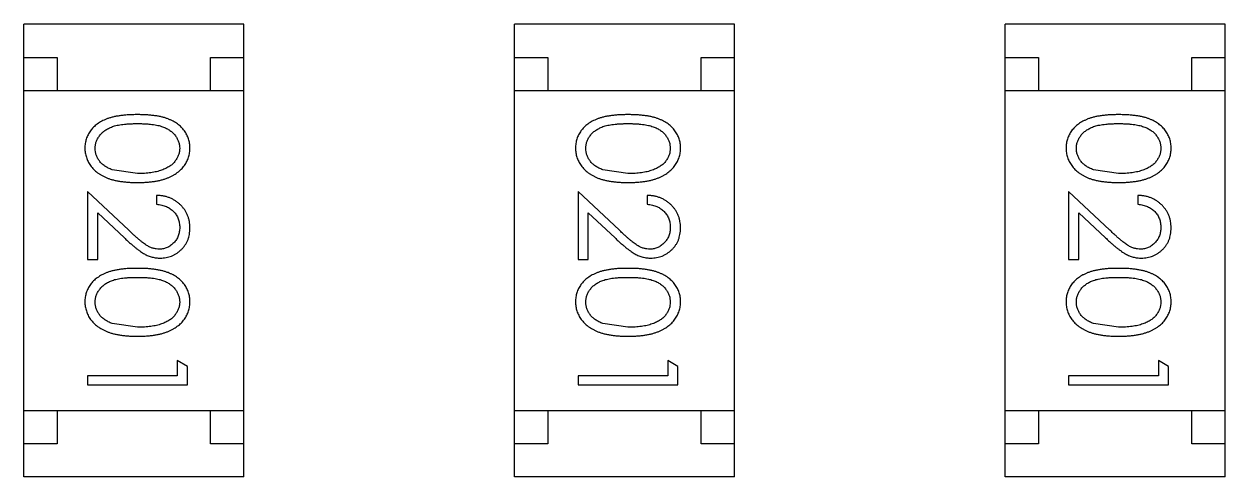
# Model space of a CAD drawing. Header units: millimetres. Extents: x -67 to 102, y -58 to 29.
# Drawn here: x 65.306 to 67.11, y -5.267 to -4.587 of the extents above; entities that cross this region are included whole.
import ezdxf

# ---------------------------------------------------------------- set-up
doc = ezdxf.new("R2010")
doc.units = ezdxf.units.MM
doc.header["$LTSCALE"] = 1.21
doc.header["$MEASUREMENT"] = 0
doc.layers.get('0').update_dxf_attribs({"linetype": 'CONTINUOUS'})

msp = doc.modelspace()

# ---------------------------------------------------------------- linework, layer by layer
at = {"color": 7, "linetype": 'Continuous'}
for p, q in [((65.3063, -5.2668), (65.3063, -4.5868)), ((65.6363, -4.5868), (65.3063, -4.5868)), ((65.6363, -5.2668), (65.6363, -4.5868)), ((66.043, -5.2668), (66.043, -4.5868)), ((66.373, -4.5868), (66.043, -4.5868)), ((66.373, -5.2668), (66.373, -4.5868)), ((66.7796, -5.2668), (66.7796, -4.5868)), ((67.1096, -4.5868), (66.7796, -4.5868)), ((67.1096, -5.2668), (67.1096, -4.5868)), ((65.3063, -4.6368), (65.3563, -4.6368)), ((65.3563, -4.6368), (65.3563, -4.6868)), ((65.5863, -4.6868), (65.5863, -4.6368)), ((65.5863, -4.6368), (65.6363, -4.6368)), ((66.043, -4.6368), (66.093, -4.6368)), ((66.093, -4.6368), (66.093, -4.6868)), ((66.323, -4.6868), (66.323, -4.6368)), ((66.323, -4.6368), (66.373, -4.6368)), ((66.7796, -4.6368), (66.8296, -4.6368)), ((66.8296, -4.6368), (66.8296, -4.6868)), ((67.0596, -4.6868), (67.0596, -4.6368)), ((67.0596, -4.6368), (67.1096, -4.6368)), ((65.3063, -4.6868), (65.6363, -4.6868)), ((66.043, -4.6868), (66.373, -4.6868)), ((66.7796, -4.6868), (67.1096, -4.6868)), ((65.4766, -4.8113), (65.4389, -4.8056)), ((66.2132, -4.8113), (66.1755, -4.8056)), ((66.9498, -4.8113), (66.9121, -4.8056)), ((65.4016, -4.8382), (65.4016, -4.9401)), ((65.4637, -4.8964), (65.4016, -4.8382)), ((65.5055, -4.844), (65.5055, -4.8574)), ((66.1382, -4.8382), (66.1382, -4.9401)), ((66.2003, -4.8964), (66.1382, -4.8382)), ((66.2421, -4.844), (66.2421, -4.8574)), ((66.8748, -4.8382), (66.8748, -4.9401)), ((66.9369, -4.8964), (66.8748, -4.8382)), ((66.9787, -4.844), (66.9787, -4.8574)), ((65.417, -4.9401), (65.417, -4.8703)), ((65.417, -4.8703), (65.4571, -4.9079)), ((66.1536, -4.9401), (66.1536, -4.8703)), ((66.1536, -4.8703), (66.1937, -4.9079)), ((66.8902, -4.9401), (66.8902, -4.8703)), ((66.8902, -4.8703), (66.9303, -4.9079)), ((65.4016, -4.9401), (65.417, -4.9401)), ((66.1382, -4.9401), (66.1536, -4.9401)), ((66.8748, -4.9401), (66.8902, -4.9401)), ((65.4766, -5.0421), (65.4389, -5.0364)), ((66.2132, -5.0421), (66.1755, -5.0364)), ((66.9498, -5.0421), (66.9121, -5.0364)), ((65.5362, -5.0921), (65.5362, -5.1151)), ((65.5516, -5.1009), (65.5362, -5.0921)), ((65.5516, -5.1286), (65.5516, -5.1009)), ((66.2728, -5.0921), (66.2728, -5.1151)), ((66.2882, -5.1009), (66.2728, -5.0921)), ((66.2882, -5.1286), (66.2882, -5.1009)), ((67.0095, -5.0921), (67.0095, -5.1151)), ((67.0248, -5.1009), (67.0095, -5.0921)), ((67.0248, -5.1286), (67.0248, -5.1009)), ((65.4016, -5.1151), (65.4016, -5.1286)), ((65.5362, -5.1151), (65.4016, -5.1151)), ((66.1382, -5.1151), (66.1382, -5.1286)), ((66.2728, -5.1151), (66.1382, -5.1151)), ((66.8748, -5.1151), (66.8748, -5.1286)), ((67.0095, -5.1151), (66.8748, -5.1151)), ((65.4016, -5.1286), (65.5516, -5.1286)), ((66.1382, -5.1286), (66.2882, -5.1286)), ((66.8748, -5.1286), (67.0248, -5.1286)), ((65.3063, -5.1668), (65.6363, -5.1668)), ((65.3563, -5.1668), (65.3563, -5.2168)), ((65.5863, -5.2168), (65.5863, -5.1668)), ((66.043, -5.1668), (66.373, -5.1668)), ((66.093, -5.1668), (66.093, -5.2168)), ((66.323, -5.2168), (66.323, -5.1668)), ((66.7796, -5.1668), (67.1096, -5.1668)), ((66.8296, -5.1668), (66.8296, -5.2168)), ((67.0596, -5.2168), (67.0596, -5.1668)), ((65.3563, -5.2168), (65.3063, -5.2168)), ((65.6363, -5.2168), (65.5863, -5.2168)), ((66.093, -5.2168), (66.043, -5.2168)), ((66.373, -5.2168), (66.323, -5.2168)), ((66.8296, -5.2168), (66.7796, -5.2168)), ((67.1096, -5.2168), (67.0596, -5.2168)), ((65.6363, -5.2668), (65.3063, -5.2668)), ((66.373, -5.2668), (66.043, -5.2668)), ((67.1096, -5.2668), (66.7796, -5.2668))]:
    msp.add_line(p, q, dxfattribs=at)
for points, knots in [([(65.4766, -4.7228), (65.4742, -4.7228), (65.4695, -4.7229), (65.4628, -4.7232), (65.4564, -4.7237), (65.4505, -4.7244), (65.4449, -4.7253), (65.4398, -4.7263), (65.4351, -4.7277), (65.4307, -4.7292), (65.4267, -4.7309), (65.423, -4.7327), (65.4196, -4.7348), (65.4164, -4.7369), (65.4134, -4.7392), (65.4106, -4.7417), (65.4082, -4.7444), (65.406, -4.7472), (65.4041, -4.7501), (65.4024, -4.7531), (65.4009, -4.7562), (65.3998, -4.7594), (65.3989, -4.7627), (65.3983, -4.766), (65.3978, -4.7695), (65.3978, -4.7718), (65.3978, -4.773)], [0, 0, 0, 0, 0.068113, 0.132564, 0.193427, 0.250218, 0.303569, 0.353576, 0.400235, 0.443586, 0.484619, 0.524292, 0.56238, 0.599049, 0.63494, 0.669782, 0.704009, 0.737842, 0.771098, 0.803896, 0.836415, 0.868639, 0.900715, 0.933378, 0.966213, 1, 1, 1, 1]), ([(65.5555, -4.773), (65.5555, -4.7718), (65.5554, -4.7695), (65.555, -4.766), (65.5544, -4.7626), (65.5534, -4.7594), (65.5523, -4.7561), (65.5508, -4.753), (65.5491, -4.75), (65.5471, -4.747), (65.5449, -4.7442), (65.5425, -4.7416), (65.5397, -4.7391), (65.5368, -4.7368), (65.5336, -4.7346), (65.5301, -4.7326), (65.5264, -4.7308), (65.5225, -4.7291), (65.5182, -4.7276), (65.5135, -4.7263), (65.5083, -4.7252), (65.5028, -4.7244), (65.4968, -4.7237), (65.4904, -4.7232), (65.4836, -4.7229), (65.479, -4.7228), (65.4766, -4.7228)], [0, 0, 0, 0, 0.033742, 0.066533, 0.099153, 0.13154, 0.164087, 0.196563, 0.229707, 0.263315, 0.297504, 0.331686, 0.366482, 0.4021, 0.438958, 0.476748, 0.515985, 0.556589, 0.599519, 0.645765, 0.695487, 0.748721, 0.805687, 0.866754, 0.931405, 1, 1, 1, 1]), ([(66.2132, -4.7228), (66.2108, -4.7228), (66.2061, -4.7229), (66.1994, -4.7232), (66.193, -4.7237), (66.1871, -4.7244), (66.1816, -4.7253), (66.1764, -4.7263), (66.1717, -4.7277), (66.1673, -4.7292), (66.1633, -4.7309), (66.1596, -4.7327), (66.1562, -4.7348), (66.153, -4.7369), (66.15, -4.7392), (66.1473, -4.7417), (66.1448, -4.7444), (66.1426, -4.7472), (66.1407, -4.7501), (66.139, -4.7531), (66.1376, -4.7562), (66.1364, -4.7594), (66.1355, -4.7627), (66.1349, -4.766), (66.1344, -4.7695), (66.1344, -4.7718), (66.1344, -4.773)], [0, 0, 0, 0, 0.068113, 0.132564, 0.193427, 0.250218, 0.303569, 0.353576, 0.400235, 0.443586, 0.484619, 0.524292, 0.56238, 0.599049, 0.63494, 0.669782, 0.704009, 0.737842, 0.771098, 0.803896, 0.836415, 0.868639, 0.900715, 0.933378, 0.966213, 1, 1, 1, 1]), ([(66.2921, -4.773), (66.2921, -4.7718), (66.292, -4.7695), (66.2916, -4.766), (66.291, -4.7626), (66.29, -4.7594), (66.2889, -4.7561), (66.2874, -4.753), (66.2857, -4.75), (66.2837, -4.747), (66.2815, -4.7442), (66.2791, -4.7416), (66.2763, -4.7391), (66.2734, -4.7368), (66.2702, -4.7346), (66.2667, -4.7326), (66.263, -4.7308), (66.2591, -4.7291), (66.2548, -4.7276), (66.2501, -4.7263), (66.2449, -4.7252), (66.2394, -4.7244), (66.2334, -4.7237), (66.2271, -4.7232), (66.2202, -4.7229), (66.2156, -4.7228), (66.2132, -4.7228)], [0, 0, 0, 0, 0.033742, 0.066533, 0.099153, 0.13154, 0.164087, 0.196563, 0.229707, 0.263315, 0.297504, 0.331686, 0.366482, 0.4021, 0.438958, 0.476748, 0.515985, 0.556589, 0.599519, 0.645765, 0.695487, 0.748721, 0.805687, 0.866754, 0.931405, 1, 1, 1, 1]), ([(66.9498, -4.7228), (66.9474, -4.7228), (66.9428, -4.7229), (66.936, -4.7232), (66.9296, -4.7237), (66.9237, -4.7244), (66.9182, -4.7253), (66.913, -4.7263), (66.9083, -4.7277), (66.9039, -4.7292), (66.9, -4.7309), (66.8962, -4.7327), (66.8928, -4.7348), (66.8896, -4.7369), (66.8866, -4.7392), (66.8839, -4.7417), (66.8814, -4.7444), (66.8792, -4.7472), (66.8773, -4.7501), (66.8756, -4.7531), (66.8742, -4.7562), (66.873, -4.7594), (66.8721, -4.7627), (66.8715, -4.766), (66.871, -4.7695), (66.871, -4.7718), (66.871, -4.773)], [0, 0, 0, 0, 0.068113, 0.132564, 0.193427, 0.250218, 0.303569, 0.353576, 0.400235, 0.443586, 0.484619, 0.524292, 0.56238, 0.599049, 0.63494, 0.669782, 0.704009, 0.737842, 0.771098, 0.803896, 0.836415, 0.868639, 0.900715, 0.933378, 0.966213, 1, 1, 1, 1]), ([(67.0287, -4.773), (67.0287, -4.7718), (67.0286, -4.7695), (67.0282, -4.766), (67.0276, -4.7626), (67.0266, -4.7594), (67.0255, -4.7561), (67.024, -4.753), (67.0223, -4.75), (67.0203, -4.747), (67.0181, -4.7442), (67.0157, -4.7416), (67.0129, -4.7391), (67.01, -4.7368), (67.0068, -4.7346), (67.0033, -4.7326), (66.9996, -4.7308), (66.9957, -4.7291), (66.9914, -4.7276), (66.9867, -4.7263), (66.9815, -4.7252), (66.976, -4.7244), (66.97, -4.7237), (66.9637, -4.7232), (66.9568, -4.7229), (66.9522, -4.7228), (66.9498, -4.7228)], [0, 0, 0, 0, 0.033742, 0.066533, 0.099153, 0.13154, 0.164087, 0.196563, 0.229707, 0.263315, 0.297504, 0.331686, 0.366482, 0.4021, 0.438958, 0.476748, 0.515985, 0.556589, 0.599519, 0.645765, 0.695487, 0.748721, 0.805687, 0.866754, 0.931405, 1, 1, 1, 1]), ([(65.4132, -4.7734), (65.4133, -4.7718), (65.4134, -4.7685), (65.4147, -4.7636), (65.4168, -4.7589), (65.4192, -4.7551), (65.4215, -4.7522), (65.4234, -4.7502), (65.4255, -4.7483), (65.4279, -4.7465), (65.4304, -4.7449), (65.4331, -4.7434), (65.436, -4.7421), (65.4391, -4.7408), (65.4425, -4.7397), (65.4463, -4.7388), (65.4504, -4.7381), (65.4549, -4.7374), (65.4598, -4.7369), (65.4651, -4.7366), (65.4707, -4.7363), (65.4746, -4.7363), (65.4766, -4.7363)], [0, 0, 0, 0, 0.060034, 0.120278, 0.182348, 0.247919, 0.281641, 0.315701, 0.350322, 0.385703, 0.421819, 0.459196, 0.497866, 0.538301, 0.58121, 0.628183, 0.679403, 0.734699, 0.794074, 0.858416, 0.927049, 1, 1, 1, 1]), ([(65.4766, -4.7363), (65.4786, -4.7363), (65.4826, -4.7363), (65.4882, -4.7366), (65.4935, -4.7369), (65.4984, -4.7374), (65.5029, -4.738), (65.5071, -4.7389), (65.5108, -4.7398), (65.5142, -4.7409), (65.5173, -4.7421), (65.5202, -4.7435), (65.5229, -4.745), (65.5255, -4.7466), (65.5278, -4.7483), (65.5299, -4.7502), (65.5319, -4.7522), (65.5341, -4.7551), (65.5365, -4.7588), (65.5386, -4.7635), (65.5398, -4.7685), (65.54, -4.7718), (65.5401, -4.7734)], [0, 0, 0, 0, 0.073302, 0.142286, 0.206253, 0.266017, 0.321612, 0.372532, 0.419497, 0.462398, 0.502825, 0.541489, 0.579034, 0.615143, 0.650298, 0.684912, 0.718701, 0.752189, 0.817245, 0.879117, 0.939613, 1, 1, 1, 1]), ([(66.1498, -4.7734), (66.1499, -4.7718), (66.15, -4.7685), (66.1513, -4.7636), (66.1534, -4.7589), (66.1558, -4.7551), (66.1581, -4.7522), (66.16, -4.7502), (66.1621, -4.7483), (66.1645, -4.7465), (66.167, -4.7449), (66.1697, -4.7434), (66.1726, -4.7421), (66.1757, -4.7408), (66.1791, -4.7397), (66.1829, -4.7388), (66.187, -4.7381), (66.1915, -4.7374), (66.1964, -4.7369), (66.2017, -4.7366), (66.2073, -4.7363), (66.2112, -4.7363), (66.2132, -4.7363)], [0, 0, 0, 0, 0.060034, 0.120278, 0.182348, 0.247919, 0.281641, 0.315701, 0.350322, 0.385703, 0.421819, 0.459196, 0.497866, 0.538301, 0.58121, 0.628183, 0.679403, 0.734699, 0.794074, 0.858416, 0.927049, 1, 1, 1, 1]), ([(66.2132, -4.7363), (66.2152, -4.7363), (66.2192, -4.7363), (66.2248, -4.7366), (66.2301, -4.7369), (66.235, -4.7374), (66.2395, -4.738), (66.2437, -4.7389), (66.2474, -4.7398), (66.2508, -4.7409), (66.2539, -4.7421), (66.2569, -4.7435), (66.2596, -4.745), (66.2621, -4.7466), (66.2644, -4.7483), (66.2665, -4.7502), (66.2685, -4.7522), (66.2707, -4.7551), (66.2731, -4.7588), (66.2752, -4.7635), (66.2764, -4.7685), (66.2766, -4.7718), (66.2767, -4.7734)], [0, 0, 0, 0, 0.073302, 0.142286, 0.206253, 0.266017, 0.321612, 0.372532, 0.419497, 0.462398, 0.502825, 0.541489, 0.579034, 0.615143, 0.650298, 0.684912, 0.718701, 0.752189, 0.817245, 0.879117, 0.939613, 1, 1, 1, 1]), ([(66.8864, -4.7734), (66.8865, -4.7718), (66.8866, -4.7685), (66.8879, -4.7636), (66.89, -4.7589), (66.8924, -4.7551), (66.8947, -4.7522), (66.8966, -4.7502), (66.8988, -4.7483), (66.9011, -4.7465), (66.9036, -4.7449), (66.9063, -4.7434), (66.9092, -4.7421), (66.9123, -4.7408), (66.9157, -4.7397), (66.9195, -4.7388), (66.9236, -4.7381), (66.9281, -4.7374), (66.933, -4.7369), (66.9383, -4.7366), (66.9439, -4.7363), (66.9478, -4.7363), (66.9498, -4.7363)], [0, 0, 0, 0, 0.060034, 0.120278, 0.182348, 0.247919, 0.281641, 0.315701, 0.350322, 0.385703, 0.421819, 0.459196, 0.497866, 0.538301, 0.58121, 0.628183, 0.679403, 0.734699, 0.794074, 0.858416, 0.927049, 1, 1, 1, 1]), ([(66.9498, -4.7363), (66.9518, -4.7363), (66.9558, -4.7363), (66.9614, -4.7366), (66.9667, -4.7369), (66.9716, -4.7374), (66.9761, -4.738), (66.9803, -4.7389), (66.984, -4.7398), (66.9874, -4.7409), (66.9905, -4.7421), (66.9935, -4.7435), (66.9962, -4.745), (66.9987, -4.7466), (67.001, -4.7483), (67.0031, -4.7502), (67.0051, -4.7522), (67.0073, -4.7551), (67.0097, -4.7588), (67.0118, -4.7635), (67.013, -4.7685), (67.0132, -4.7718), (67.0133, -4.7734)], [0, 0, 0, 0, 0.073302, 0.142286, 0.206253, 0.266017, 0.321612, 0.372532, 0.419497, 0.462398, 0.502825, 0.541489, 0.579034, 0.615143, 0.650298, 0.684912, 0.718701, 0.752189, 0.817245, 0.879117, 0.939613, 1, 1, 1, 1]), ([(65.3978, -4.773), (65.3978, -4.7742), (65.3978, -4.7765), (65.3983, -4.7801), (65.3989, -4.7835), (65.3999, -4.7868), (65.4011, -4.7901), (65.4025, -4.7933), (65.4043, -4.7964), (65.4063, -4.7994), (65.4085, -4.8023), (65.411, -4.805), (65.4138, -4.8076), (65.4169, -4.81), (65.4202, -4.8123), (65.4237, -4.8144), (65.4275, -4.8163), (65.4316, -4.8181), (65.436, -4.8197), (65.4407, -4.821), (65.4458, -4.8222), (65.4513, -4.8231), (65.4571, -4.8238), (65.4633, -4.8244), (65.4698, -4.8247), (65.4743, -4.8247), (65.4766, -4.8248)], [0, 0, 0, 0, 0.033824, 0.067298, 0.10028, 0.133019, 0.165736, 0.198792, 0.232372, 0.266409, 0.301016, 0.336196, 0.371972, 0.408574, 0.446394, 0.485225, 0.525372, 0.567224, 0.611081, 0.65775, 0.70702, 0.759235, 0.814484, 0.873227, 0.934937, 1, 1, 1, 1]), ([(65.4389, -4.8056), (65.4379, -4.8052), (65.4358, -4.8045), (65.4329, -4.8031), (65.4302, -4.8017), (65.4276, -4.8001), (65.4253, -4.7983), (65.4232, -4.7965), (65.4213, -4.7945), (65.419, -4.7917), (65.4167, -4.788), (65.4147, -4.7833), (65.4134, -4.7784), (65.4132, -4.7751), (65.4132, -4.7734)], [0, 0, 0, 0, 0.075949, 0.148549, 0.218996, 0.286119, 0.351826, 0.416074, 0.478265, 0.540325, 0.660405, 0.774606, 0.887187, 1, 1, 1, 1]), ([(65.4766, -4.8248), (65.4789, -4.8247), (65.4834, -4.8247), (65.4899, -4.8244), (65.4961, -4.8238), (65.502, -4.8231), (65.5075, -4.8221), (65.5126, -4.821), (65.5173, -4.8196), (65.5218, -4.818), (65.5258, -4.8162), (65.5297, -4.8142), (65.5332, -4.8121), (65.5365, -4.8099), (65.5396, -4.8075), (65.5423, -4.8049), (65.5449, -4.8022), (65.5471, -4.7993), (65.5491, -4.7963), (65.5508, -4.7932), (65.5522, -4.7901), (65.5534, -4.7868), (65.5544, -4.7835), (65.555, -4.7801), (65.5554, -4.7765), (65.5555, -4.7742), (65.5555, -4.773)], [0, 0, 0, 0, 0.065278, 0.127205, 0.186168, 0.241675, 0.294115, 0.343609, 0.390387, 0.434463, 0.476646, 0.517002, 0.555936, 0.593716, 0.630057, 0.665601, 0.700745, 0.734917, 0.768681, 0.802087, 0.834849, 0.867433, 0.900138, 0.932806, 0.966212, 1, 1, 1, 1]), ([(65.5401, -4.7734), (65.54, -4.7751), (65.5398, -4.7784), (65.5386, -4.7832), (65.5364, -4.7879), (65.5341, -4.7916), (65.5318, -4.7945), (65.5298, -4.7965), (65.5276, -4.7985), (65.5251, -4.8003), (65.5224, -4.802), (65.5195, -4.8035), (65.5163, -4.805), (65.5129, -4.8063), (65.5092, -4.8075), (65.5053, -4.8085), (65.5011, -4.8093), (65.4967, -4.8101), (65.492, -4.8106), (65.4871, -4.811), (65.482, -4.8112), (65.4784, -4.8113), (65.4766, -4.8113)], [0, 0, 0, 0, 0.059689, 0.119507, 0.181075, 0.246162, 0.279894, 0.314468, 0.350403, 0.387474, 0.426147, 0.466624, 0.508745, 0.553328, 0.600058, 0.649177, 0.700552, 0.754894, 0.811825, 0.871514, 0.934319, 1, 1, 1, 1]), ([(66.1344, -4.773), (66.1344, -4.7742), (66.1344, -4.7765), (66.1349, -4.7801), (66.1355, -4.7835), (66.1365, -4.7868), (66.1377, -4.7901), (66.1391, -4.7933), (66.1409, -4.7964), (66.1429, -4.7994), (66.1451, -4.8023), (66.1477, -4.805), (66.1504, -4.8076), (66.1535, -4.81), (66.1568, -4.8123), (66.1603, -4.8144), (66.1641, -4.8163), (66.1682, -4.8181), (66.1726, -4.8197), (66.1773, -4.821), (66.1824, -4.8222), (66.1879, -4.8231), (66.1937, -4.8238), (66.1999, -4.8244), (66.2064, -4.8247), (66.2109, -4.8247), (66.2132, -4.8248)], [0, 0, 0, 0, 0.033824, 0.067298, 0.10028, 0.133019, 0.165736, 0.198792, 0.232372, 0.266409, 0.301016, 0.336196, 0.371972, 0.408574, 0.446394, 0.485225, 0.525372, 0.567224, 0.611081, 0.65775, 0.70702, 0.759235, 0.814484, 0.873227, 0.934937, 1, 1, 1, 1]), ([(66.1755, -4.8056), (66.1745, -4.8052), (66.1724, -4.8045), (66.1695, -4.8031), (66.1668, -4.8017), (66.1642, -4.8001), (66.1619, -4.7983), (66.1598, -4.7965), (66.1579, -4.7945), (66.1556, -4.7917), (66.1533, -4.788), (66.1513, -4.7833), (66.15, -4.7784), (66.1498, -4.7751), (66.1498, -4.7734)], [0, 0, 0, 0, 0.075949, 0.148549, 0.218996, 0.286119, 0.351826, 0.416074, 0.478265, 0.540325, 0.660405, 0.774606, 0.887187, 1, 1, 1, 1]), ([(66.2132, -4.8248), (66.2155, -4.8247), (66.22, -4.8247), (66.2265, -4.8244), (66.2327, -4.8238), (66.2386, -4.8231), (66.2441, -4.8221), (66.2492, -4.821), (66.2539, -4.8196), (66.2584, -4.818), (66.2624, -4.8162), (66.2663, -4.8142), (66.2698, -4.8121), (66.2731, -4.8099), (66.2762, -4.8075), (66.2789, -4.8049), (66.2815, -4.8022), (66.2837, -4.7993), (66.2857, -4.7963), (66.2874, -4.7932), (66.2888, -4.7901), (66.29, -4.7868), (66.291, -4.7835), (66.2916, -4.7801), (66.292, -4.7765), (66.2921, -4.7742), (66.2921, -4.773)], [0, 0, 0, 0, 0.065278, 0.127205, 0.186168, 0.241675, 0.294115, 0.343609, 0.390387, 0.434463, 0.476646, 0.517002, 0.555936, 0.593716, 0.630057, 0.665601, 0.700745, 0.734917, 0.768681, 0.802087, 0.834849, 0.867433, 0.900138, 0.932806, 0.966212, 1, 1, 1, 1]), ([(66.2767, -4.7734), (66.2766, -4.7751), (66.2764, -4.7784), (66.2752, -4.7832), (66.273, -4.7879), (66.2707, -4.7916), (66.2684, -4.7945), (66.2664, -4.7965), (66.2642, -4.7985), (66.2617, -4.8003), (66.259, -4.802), (66.2561, -4.8035), (66.2529, -4.805), (66.2495, -4.8063), (66.2458, -4.8075), (66.2419, -4.8085), (66.2377, -4.8093), (66.2333, -4.8101), (66.2286, -4.8106), (66.2237, -4.811), (66.2186, -4.8112), (66.215, -4.8113), (66.2132, -4.8113)], [0, 0, 0, 0, 0.059689, 0.119507, 0.181075, 0.246162, 0.279894, 0.314468, 0.350403, 0.387474, 0.426147, 0.466624, 0.508745, 0.553328, 0.600058, 0.649177, 0.700552, 0.754894, 0.811825, 0.871514, 0.934319, 1, 1, 1, 1]), ([(66.871, -4.773), (66.871, -4.7742), (66.871, -4.7765), (66.8715, -4.7801), (66.8721, -4.7835), (66.8731, -4.7868), (66.8743, -4.7901), (66.8757, -4.7933), (66.8775, -4.7964), (66.8795, -4.7994), (66.8817, -4.8023), (66.8843, -4.805), (66.887, -4.8076), (66.8901, -4.81), (66.8934, -4.8123), (66.8969, -4.8144), (66.9007, -4.8163), (66.9048, -4.8181), (66.9092, -4.8197), (66.9139, -4.821), (66.919, -4.8222), (66.9245, -4.8231), (66.9303, -4.8238), (66.9365, -4.8244), (66.943, -4.8247), (66.9475, -4.8247), (66.9498, -4.8248)], [0, 0, 0, 0, 0.033824, 0.067298, 0.10028, 0.133019, 0.165736, 0.198792, 0.232372, 0.266409, 0.301016, 0.336196, 0.371972, 0.408574, 0.446394, 0.485225, 0.525372, 0.567224, 0.611081, 0.65775, 0.70702, 0.759235, 0.814484, 0.873227, 0.934937, 1, 1, 1, 1]), ([(66.9121, -4.8056), (66.9111, -4.8052), (66.909, -4.8045), (66.9061, -4.8031), (66.9034, -4.8017), (66.9009, -4.8001), (66.8985, -4.7983), (66.8964, -4.7965), (66.8945, -4.7945), (66.8922, -4.7917), (66.8899, -4.788), (66.8879, -4.7833), (66.8866, -4.7784), (66.8864, -4.7751), (66.8864, -4.7734)], [0, 0, 0, 0, 0.075949, 0.148549, 0.218996, 0.286119, 0.351826, 0.416074, 0.478265, 0.540325, 0.660405, 0.774606, 0.887187, 1, 1, 1, 1]), ([(66.9498, -4.8248), (66.9521, -4.8247), (66.9566, -4.8247), (66.9631, -4.8244), (66.9693, -4.8238), (66.9752, -4.8231), (66.9807, -4.8221), (66.9858, -4.821), (66.9905, -4.8196), (66.995, -4.818), (66.999, -4.8162), (67.0029, -4.8142), (67.0064, -4.8121), (67.0097, -4.8099), (67.0128, -4.8075), (67.0155, -4.8049), (67.0181, -4.8022), (67.0203, -4.7993), (67.0223, -4.7963), (67.024, -4.7932), (67.0255, -4.7901), (67.0266, -4.7868), (67.0276, -4.7835), (67.0282, -4.7801), (67.0286, -4.7765), (67.0287, -4.7742), (67.0287, -4.773)], [0, 0, 0, 0, 0.065278, 0.127205, 0.186168, 0.241675, 0.294115, 0.343609, 0.390387, 0.434463, 0.476646, 0.517002, 0.555936, 0.593716, 0.630057, 0.665601, 0.700745, 0.734917, 0.768681, 0.802087, 0.834849, 0.867433, 0.900138, 0.932806, 0.966212, 1, 1, 1, 1]), ([(67.0133, -4.7734), (67.0132, -4.7751), (67.013, -4.7784), (67.0118, -4.7832), (67.0097, -4.7879), (67.0073, -4.7916), (67.005, -4.7945), (67.003, -4.7965), (67.0008, -4.7985), (66.9983, -4.8003), (66.9956, -4.802), (66.9927, -4.8035), (66.9895, -4.805), (66.9861, -4.8063), (66.9824, -4.8075), (66.9785, -4.8085), (66.9743, -4.8093), (66.9699, -4.8101), (66.9652, -4.8106), (66.9603, -4.811), (66.9552, -4.8112), (66.9516, -4.8113), (66.9498, -4.8113)], [0, 0, 0, 0, 0.059689, 0.119507, 0.181075, 0.246162, 0.279894, 0.314468, 0.350403, 0.387474, 0.426147, 0.466624, 0.508745, 0.553328, 0.600058, 0.649177, 0.700552, 0.754894, 0.811825, 0.871514, 0.934319, 1, 1, 1, 1]), ([(65.5555, -4.8929), (65.5554, -4.8912), (65.5554, -4.8879), (65.5547, -4.8831), (65.5536, -4.8785), (65.5521, -4.874), (65.55, -4.8698), (65.5476, -4.8658), (65.5448, -4.862), (65.5415, -4.8584), (65.5378, -4.8552), (65.534, -4.8523), (65.5298, -4.8499), (65.5254, -4.8478), (65.5208, -4.8462), (65.5159, -4.8451), (65.5108, -4.8442), (65.5073, -4.8441), (65.5055, -4.844)], [0, 0, 0, 0, 0.06445, 0.126725, 0.187421, 0.247417, 0.306749, 0.366595, 0.427749, 0.490235, 0.553031, 0.614805, 0.676505, 0.738096, 0.801021, 0.864897, 0.931209, 1, 1, 1, 1]), ([(66.2921, -4.8929), (66.292, -4.8912), (66.292, -4.8879), (66.2913, -4.8831), (66.2902, -4.8785), (66.2887, -4.874), (66.2866, -4.8698), (66.2842, -4.8658), (66.2814, -4.862), (66.2781, -4.8584), (66.2745, -4.8552), (66.2706, -4.8523), (66.2664, -4.8499), (66.262, -4.8478), (66.2574, -4.8462), (66.2525, -4.8451), (66.2474, -4.8442), (66.2439, -4.8441), (66.2421, -4.844)], [0, 0, 0, 0, 0.06445, 0.126725, 0.187421, 0.247417, 0.306749, 0.366595, 0.427749, 0.490235, 0.553031, 0.614805, 0.676505, 0.738096, 0.801021, 0.864897, 0.931209, 1, 1, 1, 1]), ([(67.0287, -4.8929), (67.0286, -4.8912), (67.0286, -4.8879), (67.0279, -4.8831), (67.0268, -4.8785), (67.0253, -4.874), (67.0232, -4.8698), (67.0208, -4.8658), (67.018, -4.862), (67.0147, -4.8584), (67.0111, -4.8552), (67.0072, -4.8523), (67.003, -4.8499), (66.9986, -4.8478), (66.994, -4.8462), (66.9891, -4.8451), (66.984, -4.8442), (66.9805, -4.8441), (66.9787, -4.844)], [0, 0, 0, 0, 0.06445, 0.126725, 0.187421, 0.247417, 0.306749, 0.366595, 0.427749, 0.490235, 0.553031, 0.614805, 0.676505, 0.738096, 0.801021, 0.864897, 0.931209, 1, 1, 1, 1]), ([(65.5055, -4.8574), (65.5068, -4.8576), (65.5094, -4.8578), (65.5132, -4.8586), (65.5167, -4.8595), (65.5201, -4.8607), (65.5231, -4.8623), (65.526, -4.864), (65.5287, -4.866), (65.531, -4.8683), (65.5331, -4.8707), (65.535, -4.8733), (65.5366, -4.8761), (65.5379, -4.879), (65.5389, -4.8821), (65.5396, -4.8854), (65.54, -4.8887), (65.5401, -4.891), (65.5401, -4.8922)], [0, 0, 0, 0, 0.073648, 0.143686, 0.210962, 0.275557, 0.338064, 0.399311, 0.4594, 0.51934, 0.579024, 0.637809, 0.695959, 0.754122, 0.813113, 0.873453, 0.935561, 1, 1, 1, 1]), ([(66.2421, -4.8574), (66.2434, -4.8576), (66.246, -4.8578), (66.2498, -4.8586), (66.2533, -4.8595), (66.2567, -4.8607), (66.2598, -4.8623), (66.2626, -4.864), (66.2653, -4.866), (66.2676, -4.8683), (66.2698, -4.8707), (66.2716, -4.8733), (66.2732, -4.8761), (66.2745, -4.879), (66.2755, -4.8821), (66.2762, -4.8854), (66.2766, -4.8887), (66.2767, -4.891), (66.2767, -4.8922)], [0, 0, 0, 0, 0.073648, 0.143686, 0.210962, 0.275557, 0.338064, 0.399311, 0.4594, 0.51934, 0.579024, 0.637809, 0.695959, 0.754122, 0.813113, 0.873453, 0.935561, 1, 1, 1, 1]), ([(66.9787, -4.8574), (66.98, -4.8576), (66.9826, -4.8578), (66.9864, -4.8586), (66.9899, -4.8595), (66.9933, -4.8607), (66.9964, -4.8623), (66.9992, -4.864), (67.0019, -4.866), (67.0042, -4.8683), (67.0064, -4.8707), (67.0082, -4.8733), (67.0098, -4.8761), (67.0111, -4.879), (67.0121, -4.8821), (67.0128, -4.8854), (67.0132, -4.8887), (67.0133, -4.891), (67.0133, -4.8922)], [0, 0, 0, 0, 0.073648, 0.143686, 0.210962, 0.275557, 0.338064, 0.399311, 0.4594, 0.51934, 0.579024, 0.637809, 0.695959, 0.754122, 0.813113, 0.873453, 0.935561, 1, 1, 1, 1]), ([(65.5097, -4.9248), (65.5081, -4.9247), (65.5048, -4.9246), (65.5, -4.9235), (65.4954, -4.9218), (65.4916, -4.9198), (65.4885, -4.9178), (65.4858, -4.9159), (65.4828, -4.9136), (65.4796, -4.9109), (65.476, -4.9078), (65.4722, -4.9044), (65.468, -4.9005), (65.4652, -4.8978), (65.4637, -4.8964)], [0, 0, 0, 0, 0.088014, 0.174976, 0.2638, 0.355443, 0.406413, 0.465519, 0.533076, 0.609353, 0.693899, 0.787171, 0.889197, 1, 1, 1, 1]), ([(65.5401, -4.8922), (65.5401, -4.8933), (65.54, -4.8955), (65.5396, -4.8988), (65.5389, -4.9019), (65.5379, -4.9048), (65.5366, -4.9077), (65.5351, -4.9104), (65.5332, -4.9129), (65.5311, -4.9153), (65.5289, -4.9175), (65.5264, -4.9195), (65.5239, -4.9211), (65.5213, -4.9225), (65.5185, -4.9235), (65.5157, -4.9242), (65.5127, -4.9247), (65.5107, -4.9247), (65.5097, -4.9248)], [0, 0, 0, 0, 0.068027, 0.133505, 0.19695, 0.26027, 0.322741, 0.384982, 0.448465, 0.513424, 0.578224, 0.640011, 0.700094, 0.760067, 0.819012, 0.877878, 0.938035, 1, 1, 1, 1]), ([(65.5109, -4.9382), (65.5124, -4.9382), (65.5153, -4.9381), (65.5196, -4.9375), (65.5237, -4.9365), (65.5278, -4.9352), (65.5316, -4.9334), (65.5353, -4.9312), (65.5389, -4.9287), (65.5422, -4.9257), (65.5454, -4.9225), (65.548, -4.919), (65.5503, -4.9152), (65.5523, -4.9112), (65.5537, -4.907), (65.5547, -4.9025), (65.5554, -4.8978), (65.5554, -4.8945), (65.5555, -4.8929)], [0, 0, 0, 0, 0.06271, 0.123347, 0.183401, 0.242828, 0.302097, 0.36242, 0.423725, 0.487032, 0.550491, 0.612709, 0.674265, 0.73617, 0.799211, 0.863483, 0.930525, 1, 1, 1, 1]), ([(66.2463, -4.9248), (66.2447, -4.9247), (66.2414, -4.9246), (66.2366, -4.9235), (66.232, -4.9218), (66.2282, -4.9198), (66.2251, -4.9178), (66.2224, -4.9159), (66.2194, -4.9136), (66.2162, -4.9109), (66.2126, -4.9078), (66.2088, -4.9044), (66.2046, -4.9005), (66.2018, -4.8978), (66.2003, -4.8964)], [0, 0, 0, 0, 0.088014, 0.174976, 0.2638, 0.355443, 0.406413, 0.465519, 0.533076, 0.609353, 0.693899, 0.787171, 0.889197, 1, 1, 1, 1]), ([(66.2767, -4.8922), (66.2767, -4.8933), (66.2766, -4.8955), (66.2762, -4.8988), (66.2755, -4.9019), (66.2745, -4.9048), (66.2732, -4.9077), (66.2717, -4.9104), (66.2698, -4.9129), (66.2677, -4.9153), (66.2655, -4.9175), (66.263, -4.9195), (66.2605, -4.9211), (66.2579, -4.9225), (66.2551, -4.9235), (66.2523, -4.9242), (66.2493, -4.9247), (66.2473, -4.9247), (66.2463, -4.9248)], [0, 0, 0, 0, 0.068027, 0.133505, 0.19695, 0.26027, 0.322741, 0.384982, 0.448465, 0.513424, 0.578224, 0.640011, 0.700094, 0.760067, 0.819012, 0.877878, 0.938035, 1, 1, 1, 1]), ([(66.2475, -4.9382), (66.249, -4.9382), (66.2519, -4.9381), (66.2562, -4.9375), (66.2603, -4.9365), (66.2644, -4.9352), (66.2682, -4.9334), (66.2719, -4.9312), (66.2755, -4.9287), (66.2788, -4.9257), (66.282, -4.9225), (66.2846, -4.919), (66.287, -4.9152), (66.2889, -4.9112), (66.2903, -4.907), (66.2913, -4.9025), (66.292, -4.8978), (66.292, -4.8945), (66.2921, -4.8929)], [0, 0, 0, 0, 0.06271, 0.123347, 0.183401, 0.242828, 0.302097, 0.36242, 0.423725, 0.487032, 0.550491, 0.612709, 0.674265, 0.73617, 0.799211, 0.863483, 0.930525, 1, 1, 1, 1]), ([(66.9829, -4.9248), (66.9813, -4.9247), (66.978, -4.9246), (66.9732, -4.9235), (66.9686, -4.9218), (66.9648, -4.9198), (66.9617, -4.9178), (66.959, -4.9159), (66.956, -4.9136), (66.9528, -4.9109), (66.9492, -4.9078), (66.9454, -4.9044), (66.9412, -4.9005), (66.9384, -4.8978), (66.9369, -4.8964)], [0, 0, 0, 0, 0.088014, 0.174976, 0.2638, 0.355443, 0.406413, 0.465519, 0.533076, 0.609353, 0.693899, 0.787171, 0.889197, 1, 1, 1, 1]), ([(67.0133, -4.8922), (67.0133, -4.8933), (67.0132, -4.8955), (67.0128, -4.8988), (67.0121, -4.9019), (67.0111, -4.9048), (67.0098, -4.9077), (67.0083, -4.9104), (67.0064, -4.9129), (67.0043, -4.9153), (67.0021, -4.9175), (66.9996, -4.9195), (66.9971, -4.9211), (66.9945, -4.9225), (66.9917, -4.9235), (66.9889, -4.9242), (66.9859, -4.9247), (66.9839, -4.9247), (66.9829, -4.9248)], [0, 0, 0, 0, 0.068027, 0.133505, 0.19695, 0.26027, 0.322741, 0.384982, 0.448465, 0.513424, 0.578224, 0.640011, 0.700094, 0.760067, 0.819012, 0.877878, 0.938035, 1, 1, 1, 1]), ([(66.9841, -4.9382), (66.9856, -4.9382), (66.9885, -4.9381), (66.9928, -4.9375), (66.997, -4.9365), (67.001, -4.9352), (67.0048, -4.9334), (67.0085, -4.9312), (67.0121, -4.9287), (67.0154, -4.9257), (67.0186, -4.9225), (67.0212, -4.919), (67.0236, -4.9152), (67.0255, -4.9112), (67.0269, -4.907), (67.0279, -4.9025), (67.0286, -4.8978), (67.0286, -4.8945), (67.0287, -4.8929)], [0, 0, 0, 0, 0.06271, 0.123347, 0.183401, 0.242828, 0.302097, 0.36242, 0.423725, 0.487032, 0.550491, 0.612709, 0.674265, 0.73617, 0.799211, 0.863483, 0.930525, 1, 1, 1, 1]), ([(65.4571, -4.9079), (65.4586, -4.9093), (65.4616, -4.9121), (65.4659, -4.916), (65.4701, -4.9196), (65.4739, -4.9228), (65.4776, -4.9256), (65.481, -4.9281), (65.4841, -4.9302), (65.4879, -4.9325), (65.4927, -4.9348), (65.4986, -4.9368), (65.5047, -4.938), (65.5088, -4.9381), (65.5109, -4.9382)], [0, 0, 0, 0, 0.09953, 0.192079, 0.277712, 0.357454, 0.429648, 0.495771, 0.555538, 0.608657, 0.707578, 0.804328, 0.901298, 1, 1, 1, 1]), ([(66.1937, -4.9079), (66.1952, -4.9093), (66.1982, -4.9121), (66.2025, -4.916), (66.2067, -4.9196), (66.2105, -4.9228), (66.2142, -4.9256), (66.2176, -4.9281), (66.2207, -4.9302), (66.2245, -4.9325), (66.2293, -4.9348), (66.2352, -4.9368), (66.2413, -4.938), (66.2454, -4.9381), (66.2475, -4.9382)], [0, 0, 0, 0, 0.09953, 0.192079, 0.277712, 0.357454, 0.429648, 0.495771, 0.555538, 0.608657, 0.707578, 0.804328, 0.901298, 1, 1, 1, 1]), ([(66.9303, -4.9079), (66.9318, -4.9093), (66.9348, -4.9121), (66.9391, -4.916), (66.9433, -4.9196), (66.9471, -4.9228), (66.9508, -4.9256), (66.9542, -4.9281), (66.9573, -4.9302), (66.9611, -4.9325), (66.9659, -4.9348), (66.9718, -4.9368), (66.9779, -4.938), (66.982, -4.9381), (66.9841, -4.9382)], [0, 0, 0, 0, 0.09953, 0.192079, 0.277712, 0.357454, 0.429648, 0.495771, 0.555538, 0.608657, 0.707578, 0.804328, 0.901298, 1, 1, 1, 1]), ([(65.4766, -4.9536), (65.4742, -4.9536), (65.4695, -4.9536), (65.4628, -4.9539), (65.4564, -4.9544), (65.4505, -4.9552), (65.4449, -4.9561), (65.4398, -4.9571), (65.4351, -4.9584), (65.4307, -4.96), (65.4267, -4.9617), (65.423, -4.9635), (65.4196, -4.9655), (65.4164, -4.9677), (65.4134, -4.97), (65.4106, -4.9725), (65.4082, -4.9751), (65.406, -4.9779), (65.4041, -4.9808), (65.4024, -4.9839), (65.4009, -4.987), (65.3998, -4.9902), (65.3989, -4.9934), (65.3983, -4.9968), (65.3978, -5.0002), (65.3978, -5.0026), (65.3978, -5.0037)], [0, 0, 0, 0, 0.068113, 0.132564, 0.193427, 0.250218, 0.303569, 0.353576, 0.400235, 0.443586, 0.484619, 0.524292, 0.56238, 0.599049, 0.63494, 0.669782, 0.704009, 0.737842, 0.771098, 0.803896, 0.836415, 0.868639, 0.900715, 0.933378, 0.966213, 1, 1, 1, 1]), ([(65.5555, -5.0037), (65.5555, -5.0026), (65.5554, -5.0002), (65.555, -4.9968), (65.5544, -4.9934), (65.5534, -4.9901), (65.5523, -4.9869), (65.5508, -4.9838), (65.5491, -4.9808), (65.5471, -4.9778), (65.5449, -4.975), (65.5425, -4.9723), (65.5397, -4.9699), (65.5368, -4.9675), (65.5336, -4.9654), (65.5301, -4.9634), (65.5264, -4.9615), (65.5225, -4.9599), (65.5182, -4.9584), (65.5135, -4.9571), (65.5083, -4.956), (65.5028, -4.9551), (65.4968, -4.9544), (65.4904, -4.9539), (65.4836, -4.9536), (65.479, -4.9536), (65.4766, -4.9536)], [0, 0, 0, 0, 0.033742, 0.066533, 0.099153, 0.13154, 0.164087, 0.196563, 0.229707, 0.263315, 0.297504, 0.331686, 0.366482, 0.4021, 0.438958, 0.476748, 0.515985, 0.556589, 0.599519, 0.645765, 0.695487, 0.748721, 0.805687, 0.866754, 0.931405, 1, 1, 1, 1]), ([(66.2132, -4.9536), (66.2108, -4.9536), (66.2061, -4.9536), (66.1994, -4.9539), (66.193, -4.9544), (66.1871, -4.9552), (66.1816, -4.9561), (66.1764, -4.9571), (66.1717, -4.9584), (66.1673, -4.96), (66.1633, -4.9617), (66.1596, -4.9635), (66.1562, -4.9655), (66.153, -4.9677), (66.15, -4.97), (66.1473, -4.9725), (66.1448, -4.9751), (66.1426, -4.9779), (66.1407, -4.9808), (66.139, -4.9839), (66.1376, -4.987), (66.1364, -4.9902), (66.1355, -4.9934), (66.1349, -4.9968), (66.1344, -5.0002), (66.1344, -5.0026), (66.1344, -5.0037)], [0, 0, 0, 0, 0.068113, 0.132564, 0.193427, 0.250218, 0.303569, 0.353576, 0.400235, 0.443586, 0.484619, 0.524292, 0.56238, 0.599049, 0.63494, 0.669782, 0.704009, 0.737842, 0.771098, 0.803896, 0.836415, 0.868639, 0.900715, 0.933378, 0.966213, 1, 1, 1, 1]), ([(66.2921, -5.0037), (66.2921, -5.0026), (66.292, -5.0002), (66.2916, -4.9968), (66.291, -4.9934), (66.29, -4.9901), (66.2889, -4.9869), (66.2874, -4.9838), (66.2857, -4.9808), (66.2837, -4.9778), (66.2815, -4.975), (66.2791, -4.9723), (66.2763, -4.9699), (66.2734, -4.9675), (66.2702, -4.9654), (66.2667, -4.9634), (66.263, -4.9615), (66.2591, -4.9599), (66.2548, -4.9584), (66.2501, -4.9571), (66.2449, -4.956), (66.2394, -4.9551), (66.2334, -4.9544), (66.2271, -4.9539), (66.2202, -4.9536), (66.2156, -4.9536), (66.2132, -4.9536)], [0, 0, 0, 0, 0.033742, 0.066533, 0.099153, 0.13154, 0.164087, 0.196563, 0.229707, 0.263315, 0.297504, 0.331686, 0.366482, 0.4021, 0.438958, 0.476748, 0.515985, 0.556589, 0.599519, 0.645765, 0.695487, 0.748721, 0.805687, 0.866754, 0.931405, 1, 1, 1, 1]), ([(66.9498, -4.9536), (66.9474, -4.9536), (66.9428, -4.9536), (66.936, -4.9539), (66.9296, -4.9544), (66.9237, -4.9552), (66.9182, -4.9561), (66.913, -4.9571), (66.9083, -4.9584), (66.9039, -4.96), (66.9, -4.9617), (66.8962, -4.9635), (66.8928, -4.9655), (66.8896, -4.9677), (66.8866, -4.97), (66.8839, -4.9725), (66.8814, -4.9751), (66.8792, -4.9779), (66.8773, -4.9808), (66.8756, -4.9839), (66.8742, -4.987), (66.873, -4.9902), (66.8721, -4.9934), (66.8715, -4.9968), (66.871, -5.0002), (66.871, -5.0026), (66.871, -5.0037)], [0, 0, 0, 0, 0.068113, 0.132564, 0.193427, 0.250218, 0.303569, 0.353576, 0.400235, 0.443586, 0.484619, 0.524292, 0.56238, 0.599049, 0.63494, 0.669782, 0.704009, 0.737842, 0.771098, 0.803896, 0.836415, 0.868639, 0.900715, 0.933378, 0.966213, 1, 1, 1, 1]), ([(67.0287, -5.0037), (67.0287, -5.0026), (67.0286, -5.0002), (67.0282, -4.9968), (67.0276, -4.9934), (67.0266, -4.9901), (67.0255, -4.9869), (67.024, -4.9838), (67.0223, -4.9808), (67.0203, -4.9778), (67.0181, -4.975), (67.0157, -4.9723), (67.0129, -4.9699), (67.01, -4.9675), (67.0068, -4.9654), (67.0033, -4.9634), (66.9996, -4.9615), (66.9957, -4.9599), (66.9914, -4.9584), (66.9867, -4.9571), (66.9815, -4.956), (66.976, -4.9551), (66.97, -4.9544), (66.9637, -4.9539), (66.9568, -4.9536), (66.9522, -4.9536), (66.9498, -4.9536)], [0, 0, 0, 0, 0.033742, 0.066533, 0.099153, 0.13154, 0.164087, 0.196563, 0.229707, 0.263315, 0.297504, 0.331686, 0.366482, 0.4021, 0.438958, 0.476748, 0.515985, 0.556589, 0.599519, 0.645765, 0.695487, 0.748721, 0.805687, 0.866754, 0.931405, 1, 1, 1, 1]), ([(65.4132, -5.0042), (65.4133, -5.0025), (65.4134, -4.9992), (65.4147, -4.9944), (65.4168, -4.9896), (65.4192, -4.9859), (65.4215, -4.983), (65.4234, -4.981), (65.4255, -4.9791), (65.4279, -4.9773), (65.4304, -4.9757), (65.4331, -4.9742), (65.436, -4.9728), (65.4391, -4.9716), (65.4425, -4.9705), (65.4463, -4.9696), (65.4504, -4.9688), (65.4549, -4.9681), (65.4598, -4.9677), (65.4651, -4.9673), (65.4707, -4.9671), (65.4746, -4.9671), (65.4766, -4.9671)], [0, 0, 0, 0, 0.060034, 0.120278, 0.182348, 0.247919, 0.281641, 0.315701, 0.350322, 0.385703, 0.421819, 0.459196, 0.497866, 0.538301, 0.58121, 0.628183, 0.679403, 0.734699, 0.794074, 0.858416, 0.927049, 1, 1, 1, 1]), ([(65.4766, -4.9671), (65.4786, -4.9671), (65.4826, -4.9671), (65.4882, -4.9673), (65.4935, -4.9677), (65.4984, -4.9682), (65.5029, -4.9688), (65.5071, -4.9696), (65.5108, -4.9705), (65.5142, -4.9716), (65.5173, -4.9729), (65.5202, -4.9742), (65.5229, -4.9757), (65.5255, -4.9774), (65.5278, -4.9791), (65.5299, -4.981), (65.5319, -4.983), (65.5341, -4.9859), (65.5365, -4.9896), (65.5386, -4.9943), (65.5398, -4.9992), (65.54, -5.0025), (65.5401, -5.0042)], [0, 0, 0, 0, 0.073302, 0.142286, 0.206253, 0.266017, 0.321612, 0.372532, 0.419497, 0.462398, 0.502825, 0.541489, 0.579034, 0.615143, 0.650298, 0.684912, 0.718701, 0.752189, 0.817245, 0.879117, 0.939613, 1, 1, 1, 1]), ([(66.1498, -5.0042), (66.1499, -5.0025), (66.15, -4.9992), (66.1513, -4.9944), (66.1534, -4.9896), (66.1558, -4.9859), (66.1581, -4.983), (66.16, -4.981), (66.1621, -4.9791), (66.1645, -4.9773), (66.167, -4.9757), (66.1697, -4.9742), (66.1726, -4.9728), (66.1757, -4.9716), (66.1791, -4.9705), (66.1829, -4.9696), (66.187, -4.9688), (66.1915, -4.9681), (66.1964, -4.9677), (66.2017, -4.9673), (66.2073, -4.9671), (66.2112, -4.9671), (66.2132, -4.9671)], [0, 0, 0, 0, 0.060034, 0.120278, 0.182348, 0.247919, 0.281641, 0.315701, 0.350322, 0.385703, 0.421819, 0.459196, 0.497866, 0.538301, 0.58121, 0.628183, 0.679403, 0.734699, 0.794074, 0.858416, 0.927049, 1, 1, 1, 1]), ([(66.2132, -4.9671), (66.2152, -4.9671), (66.2192, -4.9671), (66.2248, -4.9673), (66.2301, -4.9677), (66.235, -4.9682), (66.2395, -4.9688), (66.2437, -4.9696), (66.2474, -4.9705), (66.2508, -4.9716), (66.2539, -4.9729), (66.2569, -4.9742), (66.2596, -4.9757), (66.2621, -4.9774), (66.2644, -4.9791), (66.2665, -4.981), (66.2685, -4.983), (66.2707, -4.9859), (66.2731, -4.9896), (66.2752, -4.9943), (66.2764, -4.9992), (66.2766, -5.0025), (66.2767, -5.0042)], [0, 0, 0, 0, 0.073302, 0.142286, 0.206253, 0.266017, 0.321612, 0.372532, 0.419497, 0.462398, 0.502825, 0.541489, 0.579034, 0.615143, 0.650298, 0.684912, 0.718701, 0.752189, 0.817245, 0.879117, 0.939613, 1, 1, 1, 1]), ([(66.8864, -5.0042), (66.8865, -5.0025), (66.8866, -4.9992), (66.8879, -4.9944), (66.89, -4.9896), (66.8924, -4.9859), (66.8947, -4.983), (66.8966, -4.981), (66.8988, -4.9791), (66.9011, -4.9773), (66.9036, -4.9757), (66.9063, -4.9742), (66.9092, -4.9728), (66.9123, -4.9716), (66.9157, -4.9705), (66.9195, -4.9696), (66.9236, -4.9688), (66.9281, -4.9681), (66.933, -4.9677), (66.9383, -4.9673), (66.9439, -4.9671), (66.9478, -4.9671), (66.9498, -4.9671)], [0, 0, 0, 0, 0.060034, 0.120278, 0.182348, 0.247919, 0.281641, 0.315701, 0.350322, 0.385703, 0.421819, 0.459196, 0.497866, 0.538301, 0.58121, 0.628183, 0.679403, 0.734699, 0.794074, 0.858416, 0.927049, 1, 1, 1, 1]), ([(66.9498, -4.9671), (66.9518, -4.9671), (66.9558, -4.9671), (66.9614, -4.9673), (66.9667, -4.9677), (66.9716, -4.9682), (66.9761, -4.9688), (66.9803, -4.9696), (66.984, -4.9705), (66.9874, -4.9716), (66.9905, -4.9729), (66.9935, -4.9742), (66.9962, -4.9757), (66.9987, -4.9774), (67.001, -4.9791), (67.0031, -4.981), (67.0051, -4.983), (67.0073, -4.9859), (67.0097, -4.9896), (67.0118, -4.9943), (67.013, -4.9992), (67.0132, -5.0025), (67.0133, -5.0042)], [0, 0, 0, 0, 0.073302, 0.142286, 0.206253, 0.266017, 0.321612, 0.372532, 0.419497, 0.462398, 0.502825, 0.541489, 0.579034, 0.615143, 0.650298, 0.684912, 0.718701, 0.752189, 0.817245, 0.879117, 0.939613, 1, 1, 1, 1]), ([(65.3978, -5.0037), (65.3978, -5.0049), (65.3978, -5.0073), (65.3983, -5.0108), (65.3989, -5.0143), (65.3999, -5.0176), (65.4011, -5.0209), (65.4025, -5.0241), (65.4043, -5.0272), (65.4063, -5.0302), (65.4085, -5.0331), (65.411, -5.0358), (65.4138, -5.0384), (65.4169, -5.0408), (65.4202, -5.0431), (65.4237, -5.0451), (65.4275, -5.0471), (65.4316, -5.0488), (65.436, -5.0504), (65.4407, -5.0518), (65.4458, -5.0529), (65.4513, -5.0539), (65.4571, -5.0546), (65.4633, -5.0552), (65.4698, -5.0554), (65.4743, -5.0555), (65.4766, -5.0555)], [0, 0, 0, 0, 0.033824, 0.067298, 0.10028, 0.133019, 0.165736, 0.198792, 0.232372, 0.266409, 0.301016, 0.336196, 0.371972, 0.408574, 0.446394, 0.485225, 0.525372, 0.567224, 0.611081, 0.65775, 0.70702, 0.759235, 0.814484, 0.873227, 0.934937, 1, 1, 1, 1]), ([(65.4389, -5.0364), (65.4379, -5.036), (65.4358, -5.0352), (65.4329, -5.0339), (65.4302, -5.0324), (65.4276, -5.0308), (65.4253, -5.0291), (65.4232, -5.0272), (65.4213, -5.0252), (65.419, -5.0224), (65.4167, -5.0187), (65.4147, -5.014), (65.4134, -5.0092), (65.4132, -5.0059), (65.4132, -5.0042)], [0, 0, 0, 0, 0.075949, 0.148549, 0.218996, 0.286119, 0.351826, 0.416074, 0.478265, 0.540325, 0.660405, 0.774606, 0.887187, 1, 1, 1, 1]), ([(65.4766, -5.0555), (65.4789, -5.0555), (65.4834, -5.0554), (65.4899, -5.0552), (65.4961, -5.0546), (65.502, -5.0539), (65.5075, -5.0529), (65.5126, -5.0518), (65.5173, -5.0503), (65.5218, -5.0488), (65.5258, -5.0469), (65.5297, -5.045), (65.5332, -5.0429), (65.5365, -5.0407), (65.5396, -5.0382), (65.5423, -5.0357), (65.5449, -5.033), (65.5471, -5.0301), (65.5491, -5.0271), (65.5508, -5.024), (65.5522, -5.0208), (65.5534, -5.0176), (65.5544, -5.0142), (65.555, -5.0108), (65.5554, -5.0073), (65.5555, -5.0049), (65.5555, -5.0037)], [0, 0, 0, 0, 0.065278, 0.127205, 0.186168, 0.241675, 0.294115, 0.343609, 0.390387, 0.434463, 0.476646, 0.517002, 0.555936, 0.593716, 0.630057, 0.665601, 0.700745, 0.734917, 0.768681, 0.802087, 0.834849, 0.867433, 0.900138, 0.932806, 0.966212, 1, 1, 1, 1]), ([(65.5401, -5.0042), (65.54, -5.0058), (65.5398, -5.0091), (65.5386, -5.014), (65.5364, -5.0186), (65.5341, -5.0224), (65.5318, -5.0253), (65.5298, -5.0273), (65.5276, -5.0293), (65.5251, -5.0311), (65.5224, -5.0327), (65.5195, -5.0343), (65.5163, -5.0357), (65.5129, -5.0371), (65.5092, -5.0382), (65.5053, -5.0393), (65.5011, -5.0401), (65.4967, -5.0409), (65.492, -5.0414), (65.4871, -5.0418), (65.482, -5.042), (65.4784, -5.042), (65.4766, -5.0421)], [0, 0, 0, 0, 0.059689, 0.119507, 0.181075, 0.246162, 0.279894, 0.314468, 0.350403, 0.387474, 0.426147, 0.466624, 0.508745, 0.553328, 0.600058, 0.649177, 0.700552, 0.754894, 0.811825, 0.871514, 0.934319, 1, 1, 1, 1]), ([(66.1344, -5.0037), (66.1344, -5.0049), (66.1344, -5.0073), (66.1349, -5.0108), (66.1355, -5.0143), (66.1365, -5.0176), (66.1377, -5.0209), (66.1391, -5.0241), (66.1409, -5.0272), (66.1429, -5.0302), (66.1451, -5.0331), (66.1477, -5.0358), (66.1504, -5.0384), (66.1535, -5.0408), (66.1568, -5.0431), (66.1603, -5.0451), (66.1641, -5.0471), (66.1682, -5.0488), (66.1726, -5.0504), (66.1773, -5.0518), (66.1824, -5.0529), (66.1879, -5.0539), (66.1937, -5.0546), (66.1999, -5.0552), (66.2064, -5.0554), (66.2109, -5.0555), (66.2132, -5.0555)], [0, 0, 0, 0, 0.033824, 0.067298, 0.10028, 0.133019, 0.165736, 0.198792, 0.232372, 0.266409, 0.301016, 0.336196, 0.371972, 0.408574, 0.446394, 0.485225, 0.525372, 0.567224, 0.611081, 0.65775, 0.70702, 0.759235, 0.814484, 0.873227, 0.934937, 1, 1, 1, 1]), ([(66.1755, -5.0364), (66.1745, -5.036), (66.1724, -5.0352), (66.1695, -5.0339), (66.1668, -5.0324), (66.1642, -5.0308), (66.1619, -5.0291), (66.1598, -5.0272), (66.1579, -5.0252), (66.1556, -5.0224), (66.1533, -5.0187), (66.1513, -5.014), (66.15, -5.0092), (66.1498, -5.0059), (66.1498, -5.0042)], [0, 0, 0, 0, 0.075949, 0.148549, 0.218996, 0.286119, 0.351826, 0.416074, 0.478265, 0.540325, 0.660405, 0.774606, 0.887187, 1, 1, 1, 1]), ([(66.2132, -5.0555), (66.2155, -5.0555), (66.22, -5.0554), (66.2265, -5.0552), (66.2327, -5.0546), (66.2386, -5.0539), (66.2441, -5.0529), (66.2492, -5.0518), (66.2539, -5.0503), (66.2584, -5.0488), (66.2624, -5.0469), (66.2663, -5.045), (66.2698, -5.0429), (66.2731, -5.0407), (66.2762, -5.0382), (66.2789, -5.0357), (66.2815, -5.033), (66.2837, -5.0301), (66.2857, -5.0271), (66.2874, -5.024), (66.2888, -5.0208), (66.29, -5.0176), (66.291, -5.0142), (66.2916, -5.0108), (66.292, -5.0073), (66.2921, -5.0049), (66.2921, -5.0037)], [0, 0, 0, 0, 0.065278, 0.127205, 0.186168, 0.241675, 0.294115, 0.343609, 0.390387, 0.434463, 0.476646, 0.517002, 0.555936, 0.593716, 0.630057, 0.665601, 0.700745, 0.734917, 0.768681, 0.802087, 0.834849, 0.867433, 0.900138, 0.932806, 0.966212, 1, 1, 1, 1]), ([(66.2767, -5.0042), (66.2766, -5.0058), (66.2764, -5.0091), (66.2752, -5.014), (66.273, -5.0186), (66.2707, -5.0224), (66.2684, -5.0253), (66.2664, -5.0273), (66.2642, -5.0293), (66.2617, -5.0311), (66.259, -5.0327), (66.2561, -5.0343), (66.2529, -5.0357), (66.2495, -5.0371), (66.2458, -5.0382), (66.2419, -5.0393), (66.2377, -5.0401), (66.2333, -5.0409), (66.2286, -5.0414), (66.2237, -5.0418), (66.2186, -5.042), (66.215, -5.042), (66.2132, -5.0421)], [0, 0, 0, 0, 0.059689, 0.119507, 0.181075, 0.246162, 0.279894, 0.314468, 0.350403, 0.387474, 0.426147, 0.466624, 0.508745, 0.553328, 0.600058, 0.649177, 0.700552, 0.754894, 0.811825, 0.871514, 0.934319, 1, 1, 1, 1]), ([(66.871, -5.0037), (66.871, -5.0049), (66.871, -5.0073), (66.8715, -5.0108), (66.8721, -5.0143), (66.8731, -5.0176), (66.8743, -5.0209), (66.8757, -5.0241), (66.8775, -5.0272), (66.8795, -5.0302), (66.8817, -5.0331), (66.8843, -5.0358), (66.887, -5.0384), (66.8901, -5.0408), (66.8934, -5.0431), (66.8969, -5.0451), (66.9007, -5.0471), (66.9048, -5.0488), (66.9092, -5.0504), (66.9139, -5.0518), (66.919, -5.0529), (66.9245, -5.0539), (66.9303, -5.0546), (66.9365, -5.0552), (66.943, -5.0554), (66.9475, -5.0555), (66.9498, -5.0555)], [0, 0, 0, 0, 0.033824, 0.067298, 0.10028, 0.133019, 0.165736, 0.198792, 0.232372, 0.266409, 0.301016, 0.336196, 0.371972, 0.408574, 0.446394, 0.485225, 0.525372, 0.567224, 0.611081, 0.65775, 0.70702, 0.759235, 0.814484, 0.873227, 0.934937, 1, 1, 1, 1]), ([(66.9121, -5.0364), (66.9111, -5.036), (66.909, -5.0352), (66.9061, -5.0339), (66.9034, -5.0324), (66.9009, -5.0308), (66.8985, -5.0291), (66.8964, -5.0272), (66.8945, -5.0252), (66.8922, -5.0224), (66.8899, -5.0187), (66.8879, -5.014), (66.8866, -5.0092), (66.8864, -5.0059), (66.8864, -5.0042)], [0, 0, 0, 0, 0.075949, 0.148549, 0.218996, 0.286119, 0.351826, 0.416074, 0.478265, 0.540325, 0.660405, 0.774606, 0.887187, 1, 1, 1, 1]), ([(66.9498, -5.0555), (66.9521, -5.0555), (66.9566, -5.0554), (66.9631, -5.0552), (66.9693, -5.0546), (66.9752, -5.0539), (66.9807, -5.0529), (66.9858, -5.0518), (66.9905, -5.0503), (66.995, -5.0488), (66.999, -5.0469), (67.0029, -5.045), (67.0064, -5.0429), (67.0097, -5.0407), (67.0128, -5.0382), (67.0155, -5.0357), (67.0181, -5.033), (67.0203, -5.0301), (67.0223, -5.0271), (67.024, -5.024), (67.0255, -5.0208), (67.0266, -5.0176), (67.0276, -5.0142), (67.0282, -5.0108), (67.0286, -5.0073), (67.0287, -5.0049), (67.0287, -5.0037)], [0, 0, 0, 0, 0.065278, 0.127205, 0.186168, 0.241675, 0.294115, 0.343609, 0.390387, 0.434463, 0.476646, 0.517002, 0.555936, 0.593716, 0.630057, 0.665601, 0.700745, 0.734917, 0.768681, 0.802087, 0.834849, 0.867433, 0.900138, 0.932806, 0.966212, 1, 1, 1, 1]), ([(67.0133, -5.0042), (67.0132, -5.0058), (67.013, -5.0091), (67.0118, -5.014), (67.0097, -5.0186), (67.0073, -5.0224), (67.005, -5.0253), (67.003, -5.0273), (67.0008, -5.0293), (66.9983, -5.0311), (66.9956, -5.0327), (66.9927, -5.0343), (66.9895, -5.0357), (66.9861, -5.0371), (66.9824, -5.0382), (66.9785, -5.0393), (66.9743, -5.0401), (66.9699, -5.0409), (66.9652, -5.0414), (66.9603, -5.0418), (66.9552, -5.042), (66.9516, -5.042), (66.9498, -5.0421)], [0, 0, 0, 0, 0.059689, 0.119507, 0.181075, 0.246162, 0.279894, 0.314468, 0.350403, 0.387474, 0.426147, 0.466624, 0.508745, 0.553328, 0.600058, 0.649177, 0.700552, 0.754894, 0.811825, 0.871514, 0.934319, 1, 1, 1, 1])]:
    msp.add_open_spline(points, degree=3, knots=knots, dxfattribs=at)

doc.saveas('drawing.dxf')
